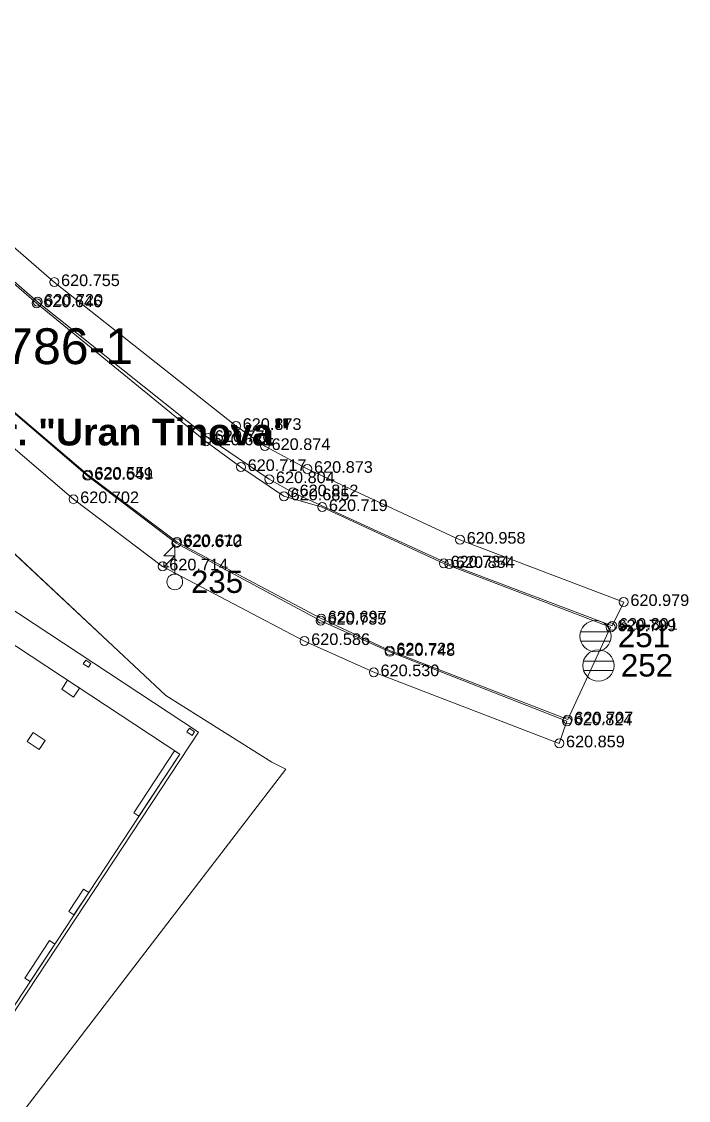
# Model space of a CAD drawing. Header units: metres. Extents: x 7511822 to 7512036, y 4692273 to 4692415.
# Drawn here: x 7511999.2 to 7512036.5, y 4692312.6 to 4692372.8 of the extents above; entities that cross this region are included whole.
import ezdxf

# ---------------------------------------------------------------- set-up
doc = ezdxf.new("R2010")
doc.units = ezdxf.units.M
doc.layers.get('0').update_dxf_attribs({"lineweight": 0})
for name, color, linetype, lineweight in [('A - Pllaka Perdhes kolollt v2', 1, 'Continuous', 0), ('A - Shtyllat_Pen_No__20', 1, 'Continuous', 0), ('Asfallt', 97, 'Continuous', 0), ('asfalt pikat', 97, 'Continuous', 0), ('emrat e rrugeve', 7, 'Continuous', 0), ('nr Parcela Fqinje', 251, 'Continuous', 0), ('parcela', 7, 'Continuous', 0), ('Parcela Baze', 7, 'Continuous', 0), ('Puset fekali', 30, 'Continuous', 0), ('shtyll elektrike', 1, 'Continuous', 0), ('Themel pllaka o3 ferizaj', 30, 'Continuous', 0), ('trotuar', 155, 'Continuous', 0), ('trotuar pikat', 155, 'Continuous', 0)]:
    doc.layers.add(name, color=color, linetype=linetype, lineweight=lineweight)
doc.styles.add('GENERATED_STYLE_1', font='arialbd.ttf')
doc.styles.get("Standard").update_dxf_attribs({"font": 'arial.ttf'})

# ---------------------------------------------------------------- blocks, each defined once
blk = doc.blocks.new('*U54', base_point=(7512002.953, 4692347.506, 620.551))
at = {"layer": 'asfalt pikat', "linetype": 'ByBlock', "lineweight": -2}
blk.add_line((7512002.953, 4692347.506, 620.551), (7512002.953, 4692347.506, 620.551), dxfattribs=at)
blk.add_circle((7512002.953, 4692347.506, 620.551), 0.25, dxfattribs=at)
at = {"layer": 'asfalt pikat', "linetype": 'ByBlock', "insert": (7512003.328, 4692347.606, 620.551), "char_height": 0.65, "attachment_point": 4}
blk.add_mtext('{\\C256;620.551}', dxfattribs=at)
blk = doc.blocks.new('*U55', base_point=(7512002.925, 4692347.45, 620.649))
at = {"layer": 'trotuar pikat', "linetype": 'ByBlock', "lineweight": -2}
blk.add_line((7512002.925, 4692347.45, 620.649), (7512002.925, 4692347.45, 620.649), dxfattribs=at)
blk.add_circle((7512002.925, 4692347.45, 620.649), 0.25, dxfattribs=at)
at = {"layer": 'trotuar pikat', "linetype": 'ByBlock', "insert": (7512003.3, 4692347.55, 620.649), "char_height": 0.65, "attachment_point": 4}
blk.add_mtext('{\\C256;620.649}', dxfattribs=at)
blk = doc.blocks.new('*U56', base_point=(7512002.147, 4692346.142, 620.702))
at = {"layer": 'trotuar pikat', "linetype": 'ByBlock', "lineweight": -2}
blk.add_line((7512002.147, 4692346.142, 620.702), (7512002.147, 4692346.142, 620.702), dxfattribs=at)
blk.add_circle((7512002.147, 4692346.142, 620.702), 0.25, dxfattribs=at)
at = {"layer": 'trotuar pikat', "linetype": 'ByBlock', "insert": (7512002.522, 4692346.242, 620.702), "char_height": 0.65, "attachment_point": 4}
blk.add_mtext('{\\C256;620.702}', dxfattribs=at)
blk = doc.blocks.new('Pole electricity_ Shtyllë Elekrike Druri - tension i lartë')
at = {"color": 1, "linetype": 'ByBlock', "lineweight": 0, "flags": 128}
for points in [[(0, 0.5), (0, 2.35), (-0.7, 1.65), (0, 1.65), (-0.7, 0.95)], [(-0.35, 0.95), (-0.7, 0.95), (-0.7, 1.3)]]:
    blk.add_lwpolyline(points, dxfattribs=at)
at = {"color": 1, "linetype": 'ByBlock', "lineweight": 0}
blk.add_circle((0, 0), 0.5, dxfattribs=at)
blk = doc.blocks.new('Shtylle_Elekrike_Druri')
at = {"color": 1, "lineweight": 0}
blk.add_blockref('Pole electricity_ Shtyllë Elekrike Druri - tension i lartë', (0, 0), dxfattribs=at)
blk = doc.blocks.new('*U57', base_point=(7512007.803, 4692341.526, 620.694))
at = {"layer": 'shtyll elektrike', "color": 0, "linetype": 'ByBlock', "lineweight": -2, "xscale": 0.8771929794928949, "yscale": 0.8771929794928949, "zscale": 0.8771929794928949}
blk.add_blockref('Shtylle_Elekrike_Druri', (7512007.803, 4692341.526, 620.694), dxfattribs=at)
at = {"layer": 'shtyll elektrike', "linetype": 'ByBlock', "insert": (7512008.704, 4692341.526, 620.694), "char_height": 1.25, "attachment_point": 4}
blk.add_mtext('235', dxfattribs=at)
blk = doc.blocks.new('*U58', base_point=(7512007.119, 4692342.389, 620.714))
at = {"layer": 'trotuar pikat', "linetype": 'ByBlock', "lineweight": -2}
blk.add_line((7512007.119, 4692342.389, 620.714), (7512007.119, 4692342.389, 620.714), dxfattribs=at)
blk.add_circle((7512007.119, 4692342.389, 620.714), 0.25, dxfattribs=at)
at = {"layer": 'trotuar pikat', "linetype": 'ByBlock', "insert": (7512007.494, 4692342.489, 620.714), "char_height": 0.65, "attachment_point": 4}
blk.add_mtext('{\\C256;620.714}', dxfattribs=at)
blk = doc.blocks.new('*U59', base_point=(7512007.882, 4692343.688, 620.67))
at = {"layer": 'trotuar pikat', "linetype": 'ByBlock', "lineweight": -2}
blk.add_line((7512007.882, 4692343.688, 620.67), (7512007.882, 4692343.688, 620.67), dxfattribs=at)
blk.add_circle((7512007.882, 4692343.688, 620.67), 0.25, dxfattribs=at)
at = {"layer": 'trotuar pikat', "linetype": 'ByBlock', "insert": (7512008.257, 4692343.788, 620.67), "char_height": 0.65, "attachment_point": 4}
blk.add_mtext('{\\C256;620.670}', dxfattribs=at)
blk = doc.blocks.new('*U60', base_point=(7512007.926, 4692343.747, 620.612))
at = {"layer": 'asfalt pikat', "linetype": 'ByBlock', "lineweight": -2}
blk.add_line((7512007.926, 4692343.747, 620.612), (7512007.926, 4692343.747, 620.612), dxfattribs=at)
blk.add_circle((7512007.926, 4692343.747, 620.612), 0.25, dxfattribs=at)
at = {"layer": 'asfalt pikat', "linetype": 'ByBlock', "insert": (7512008.301, 4692343.847, 620.612), "char_height": 0.65, "attachment_point": 4}
blk.add_mtext('{\\C256;620.612}', dxfattribs=at)
blk = doc.blocks.new('*U61', base_point=(7512015.974, 4692339.477, 620.697))
at = {"layer": 'asfalt pikat', "linetype": 'ByBlock', "lineweight": -2}
blk.add_line((7512015.974, 4692339.477, 620.697), (7512015.974, 4692339.477, 620.697), dxfattribs=at)
blk.add_circle((7512015.974, 4692339.477, 620.697), 0.25, dxfattribs=at)
at = {"layer": 'asfalt pikat', "linetype": 'ByBlock', "insert": (7512016.349, 4692339.577, 620.697), "char_height": 0.65, "attachment_point": 4}
blk.add_mtext('{\\C256;620.697}', dxfattribs=at)
blk = doc.blocks.new('*U62', base_point=(7512015.952, 4692339.36, 620.735))
at = {"layer": 'trotuar pikat', "linetype": 'ByBlock', "lineweight": -2}
blk.add_line((7512015.952, 4692339.36, 620.735), (7512015.952, 4692339.36, 620.735), dxfattribs=at)
blk.add_circle((7512015.952, 4692339.36, 620.735), 0.25, dxfattribs=at)
at = {"layer": 'trotuar pikat', "linetype": 'ByBlock', "insert": (7512016.327, 4692339.46, 620.735), "char_height": 0.65, "attachment_point": 4}
blk.add_mtext('{\\C256;620.735}', dxfattribs=at)
blk = doc.blocks.new('*U63', base_point=(7512015.043, 4692338.223, 620.586))
at = {"layer": 'trotuar pikat', "linetype": 'ByBlock', "lineweight": -2}
blk.add_line((7512015.043, 4692338.223, 620.586), (7512015.043, 4692338.223, 620.586), dxfattribs=at)
blk.add_circle((7512015.043, 4692338.223, 620.586), 0.25, dxfattribs=at)
at = {"layer": 'trotuar pikat', "linetype": 'ByBlock', "insert": (7512015.418, 4692338.323, 620.586), "char_height": 0.65, "attachment_point": 4}
blk.add_mtext('{\\C256;620.586}', dxfattribs=at)
blk = doc.blocks.new('*U64', base_point=(7512018.913, 4692336.479, 620.53))
at = {"layer": 'trotuar pikat', "linetype": 'ByBlock', "lineweight": -2}
blk.add_line((7512018.913, 4692336.479, 620.53), (7512018.913, 4692336.479, 620.53), dxfattribs=at)
blk.add_circle((7512018.913, 4692336.479, 620.53), 0.25, dxfattribs=at)
at = {"layer": 'trotuar pikat', "linetype": 'ByBlock', "insert": (7512019.288, 4692336.579, 620.53), "char_height": 0.65, "attachment_point": 4}
blk.add_mtext('{\\C256;620.530}', dxfattribs=at)
blk = doc.blocks.new('*U65', base_point=(7512019.798, 4692337.62, 620.748))
at = {"layer": 'trotuar pikat', "linetype": 'ByBlock', "lineweight": -2}
blk.add_line((7512019.798, 4692337.62, 620.748), (7512019.798, 4692337.62, 620.748), dxfattribs=at)
blk.add_circle((7512019.798, 4692337.62, 620.748), 0.25, dxfattribs=at)
at = {"layer": 'trotuar pikat', "linetype": 'ByBlock', "insert": (7512020.173, 4692337.72, 620.748), "char_height": 0.65, "attachment_point": 4}
blk.add_mtext('{\\C256;620.748}', dxfattribs=at)
blk = doc.blocks.new('*U66', base_point=(7512019.795, 4692337.693, 620.722))
at = {"layer": 'asfalt pikat', "linetype": 'ByBlock', "lineweight": -2}
blk.add_line((7512019.795, 4692337.693, 620.722), (7512019.795, 4692337.693, 620.722), dxfattribs=at)
blk.add_circle((7512019.795, 4692337.693, 620.722), 0.25, dxfattribs=at)
at = {"layer": 'asfalt pikat', "linetype": 'ByBlock', "insert": (7512020.17, 4692337.793, 620.722), "char_height": 0.65, "attachment_point": 4}
blk.add_mtext('{\\C256;620.722}', dxfattribs=at)
blk = doc.blocks.new('*U67', base_point=(7512022.821, 4692342.556, 620.734))
at = {"layer": 'asfalt pikat', "linetype": 'ByBlock', "lineweight": -2}
blk.add_line((7512022.821, 4692342.556, 620.734), (7512022.821, 4692342.556, 620.734), dxfattribs=at)
blk.add_circle((7512022.821, 4692342.556, 620.734), 0.25, dxfattribs=at)
at = {"layer": 'asfalt pikat', "linetype": 'ByBlock', "insert": (7512023.196, 4692342.656, 620.734), "char_height": 0.65, "attachment_point": 4}
blk.add_mtext('{\\C256;620.734}', dxfattribs=at)
blk = doc.blocks.new('*U68', base_point=(7512023.121, 4692342.523, 620.854))
at = {"layer": 'trotuar pikat', "linetype": 'ByBlock', "lineweight": -2}
blk.add_line((7512023.121, 4692342.523, 620.854), (7512023.121, 4692342.523, 620.854), dxfattribs=at)
blk.add_circle((7512023.121, 4692342.523, 620.854), 0.25, dxfattribs=at)
at = {"layer": 'trotuar pikat', "linetype": 'ByBlock', "insert": (7512023.496, 4692342.623, 620.854), "char_height": 0.65, "attachment_point": 4}
blk.add_mtext('{\\C256;620.854}', dxfattribs=at)
blk = doc.blocks.new('*U69', base_point=(7512023.724, 4692343.88, 620.958))
at = {"layer": 'trotuar pikat', "linetype": 'ByBlock', "lineweight": -2}
blk.add_line((7512023.724, 4692343.88, 620.958), (7512023.724, 4692343.88, 620.958), dxfattribs=at)
blk.add_circle((7512023.724, 4692343.88, 620.958), 0.25, dxfattribs=at)
at = {"layer": 'trotuar pikat', "linetype": 'ByBlock', "insert": (7512024.099, 4692343.98, 620.958), "char_height": 0.65, "attachment_point": 4}
blk.add_mtext('{\\C256;620.958}', dxfattribs=at)
blk = doc.blocks.new('*U70', base_point=(7512032.862, 4692340.402, 620.979))
at = {"layer": 'trotuar pikat', "linetype": 'ByBlock', "lineweight": -2}
blk.add_line((7512032.862, 4692340.402, 620.979), (7512032.862, 4692340.402, 620.979), dxfattribs=at)
blk.add_circle((7512032.862, 4692340.402, 620.979), 0.25, dxfattribs=at)
at = {"layer": 'trotuar pikat', "linetype": 'ByBlock', "insert": (7512033.237, 4692340.502, 620.979), "char_height": 0.65, "attachment_point": 4}
blk.add_mtext('{\\C256;620.979}', dxfattribs=at)
blk = doc.blocks.new('*U71', base_point=(7512032.228, 4692339.072, 620.891))
at = {"layer": 'trotuar pikat', "linetype": 'ByBlock', "lineweight": -2}
blk.add_line((7512032.228, 4692339.072, 620.891), (7512032.228, 4692339.072, 620.891), dxfattribs=at)
blk.add_circle((7512032.228, 4692339.072, 620.891), 0.25, dxfattribs=at)
at = {"layer": 'trotuar pikat', "linetype": 'ByBlock', "insert": (7512032.603, 4692339.172, 620.891), "char_height": 0.65, "attachment_point": 4}
blk.add_mtext('{\\C256;620.891}', dxfattribs=at)
blk = doc.blocks.new('*U72', base_point=(7512032.133, 4692338.989, 620.799))
at = {"layer": 'asfalt pikat', "linetype": 'ByBlock', "lineweight": -2}
blk.add_line((7512032.133, 4692338.989, 620.799), (7512032.133, 4692338.989, 620.799), dxfattribs=at)
blk.add_circle((7512032.133, 4692338.989, 620.799), 0.25, dxfattribs=at)
at = {"layer": 'asfalt pikat', "linetype": 'ByBlock', "insert": (7512032.508, 4692339.089, 620.799), "char_height": 0.65, "attachment_point": 4}
blk.add_mtext('{\\C256;620.799}', dxfattribs=at)
blk = doc.blocks.new('Settling Basin - PK ujrat e zeza')
at = {"color": 21, "lineweight": 0, "flags": 128}
for points in [[(-0.949, 0.274), (0.962, 0.274)], [(-0.946, -0.326), (0.961, -0.326)]]:
    blk.add_lwpolyline(points, dxfattribs=at)
at = {"color": 21, "lineweight": 0}
blk.add_circle((0, 0), 1, dxfattribs=at)
blk = doc.blocks.new('Puset_Kan_Atmosferik')
blk.add_blockref('Settling Basin - PK ujrat e zeza', (0, 0))
blk = doc.blocks.new('*U73', base_point=(7512031.287, 4692338.495, 620.78))
at = {"layer": 'Puset fekali', "color": 0, "linetype": 'ByBlock', "lineweight": -2, "xscale": 0.8749999905944285, "yscale": 0.8749999905944285, "zscale": 0.8749999905944285}
blk.add_blockref('Puset_Kan_Atmosferik', (7512031.287, 4692338.495, 620.78), dxfattribs=at)
at = {"layer": 'Puset fekali', "linetype": 'ByBlock', "insert": (7512032.537, 4692338.495, 620.78), "char_height": 1.25, "attachment_point": 4}
blk.add_mtext('251', dxfattribs=at)
blk = doc.blocks.new('*U74', base_point=(7512031.452, 4692336.857, 620.726))
at = {"layer": 'Puset fekali', "color": 0, "linetype": 'ByBlock', "lineweight": -2, "xscale": 0.8749999905944285, "yscale": 0.8749999905944285, "zscale": 0.8749999905944285}
blk.add_blockref('Puset_Kan_Atmosferik', (7512031.452, 4692336.857, 620.726), dxfattribs=at)
at = {"layer": 'Puset fekali', "linetype": 'ByBlock', "insert": (7512032.702, 4692336.857, 620.726), "char_height": 1.25, "attachment_point": 4}
blk.add_mtext('252', dxfattribs=at)
blk = doc.blocks.new('*U75', base_point=(7512029.736, 4692333.842, 620.707))
at = {"layer": 'asfalt pikat', "linetype": 'ByBlock', "lineweight": -2}
blk.add_line((7512029.736, 4692333.842, 620.707), (7512029.736, 4692333.842, 620.707), dxfattribs=at)
blk.add_circle((7512029.736, 4692333.842, 620.707), 0.25, dxfattribs=at)
at = {"layer": 'asfalt pikat', "linetype": 'ByBlock', "insert": (7512030.111, 4692333.942, 620.707), "char_height": 0.65, "attachment_point": 4}
blk.add_mtext('{\\C256;620.707}', dxfattribs=at)
blk = doc.blocks.new('*U76', base_point=(7512029.694, 4692333.746, 620.824))
at = {"layer": 'trotuar pikat', "linetype": 'ByBlock', "lineweight": -2}
blk.add_line((7512029.694, 4692333.746, 620.824), (7512029.694, 4692333.746, 620.824), dxfattribs=at)
blk.add_circle((7512029.694, 4692333.746, 620.824), 0.25, dxfattribs=at)
at = {"layer": 'trotuar pikat', "linetype": 'ByBlock', "insert": (7512030.069, 4692333.846, 620.824), "char_height": 0.65, "attachment_point": 4}
blk.add_mtext('{\\C256;620.824}', dxfattribs=at)
blk = doc.blocks.new('*U77', base_point=(7512029.266, 4692332.511, 620.859))
at = {"layer": 'trotuar pikat', "linetype": 'ByBlock', "lineweight": -2}
blk.add_line((7512029.266, 4692332.511, 620.859), (7512029.266, 4692332.511, 620.859), dxfattribs=at)
blk.add_circle((7512029.266, 4692332.511, 620.859), 0.25, dxfattribs=at)
at = {"layer": 'trotuar pikat', "linetype": 'ByBlock', "insert": (7512029.641, 4692332.611, 620.859), "char_height": 0.65, "attachment_point": 4}
blk.add_mtext('{\\C256;620.859}', dxfattribs=at)
blk = doc.blocks.new('*U78', base_point=(7512015.201, 4692347.835, 620.873))
at = {"layer": 'trotuar pikat', "linetype": 'ByBlock', "lineweight": -2}
blk.add_line((7512015.201, 4692347.835, 620.873), (7512015.201, 4692347.835, 620.873), dxfattribs=at)
blk.add_circle((7512015.201, 4692347.835, 620.873), 0.25, dxfattribs=at)
at = {"layer": 'trotuar pikat', "linetype": 'ByBlock', "insert": (7512015.576, 4692347.935, 620.873), "char_height": 0.65, "attachment_point": 4}
blk.add_mtext('{\\C256;620.873}', dxfattribs=at)
blk = doc.blocks.new('*U79', base_point=(7512014.394, 4692346.525, 620.812))
at = {"layer": 'trotuar pikat', "linetype": 'ByBlock', "lineweight": -2}
blk.add_line((7512014.394, 4692346.525, 620.812), (7512014.394, 4692346.525, 620.812), dxfattribs=at)
blk.add_circle((7512014.394, 4692346.525, 620.812), 0.25, dxfattribs=at)
at = {"layer": 'trotuar pikat', "linetype": 'ByBlock', "insert": (7512014.769, 4692346.625, 620.812), "char_height": 0.65, "attachment_point": 4}
blk.add_mtext('{\\C256;620.812}', dxfattribs=at)
blk = doc.blocks.new('*U80', base_point=(7512013.075, 4692347.258, 620.804))
at = {"layer": 'trotuar pikat', "linetype": 'ByBlock', "lineweight": -2}
blk.add_line((7512013.075, 4692347.258, 620.804), (7512013.075, 4692347.258, 620.804), dxfattribs=at)
blk.add_circle((7512013.075, 4692347.258, 620.804), 0.25, dxfattribs=at)
at = {"layer": 'trotuar pikat', "linetype": 'ByBlock', "insert": (7512013.45, 4692347.358, 620.804), "char_height": 0.65, "attachment_point": 4}
blk.add_mtext('{\\C256;620.804}', dxfattribs=at)
blk = doc.blocks.new('*U81', base_point=(7512012.83, 4692349.111, 620.874))
at = {"layer": 'trotuar pikat', "linetype": 'ByBlock', "lineweight": -2}
blk.add_line((7512012.83, 4692349.111, 620.874), (7512012.83, 4692349.111, 620.874), dxfattribs=at)
blk.add_circle((7512012.83, 4692349.111, 620.874), 0.25, dxfattribs=at)
at = {"layer": 'trotuar pikat', "linetype": 'ByBlock', "insert": (7512013.205, 4692349.211, 620.874), "char_height": 0.65, "attachment_point": 4}
blk.add_mtext('{\\C256;620.874}', dxfattribs=at)
blk = doc.blocks.new('*U82', base_point=(7512011.217, 4692350.231, 620.873))
at = {"layer": 'trotuar pikat', "linetype": 'ByBlock', "lineweight": -2}
blk.add_line((7512011.217, 4692350.231, 620.873), (7512011.217, 4692350.231, 620.873), dxfattribs=at)
blk.add_circle((7512011.217, 4692350.231, 620.873), 0.25, dxfattribs=at)
at = {"layer": 'trotuar pikat', "linetype": 'ByBlock', "insert": (7512011.592, 4692350.331, 620.873), "char_height": 0.65, "attachment_point": 4}
blk.add_mtext('{\\C256;620.873}', dxfattribs=at)
blk = doc.blocks.new('*U83', base_point=(7512009.657, 4692349.561, 620.774))
at = {"layer": 'trotuar pikat', "linetype": 'ByBlock', "lineweight": -2}
blk.add_line((7512009.657, 4692349.561, 620.774), (7512009.657, 4692349.561, 620.774), dxfattribs=at)
blk.add_circle((7512009.657, 4692349.561, 620.774), 0.25, dxfattribs=at)
at = {"layer": 'trotuar pikat', "linetype": 'ByBlock', "insert": (7512010.032, 4692349.661, 620.774), "char_height": 0.65, "attachment_point": 4}
blk.add_mtext('{\\C256;620.774}', dxfattribs=at)
blk = doc.blocks.new('*U84', base_point=(7512009.538, 4692349.372, 620.639))
at = {"layer": 'asfalt pikat', "linetype": 'ByBlock', "lineweight": -2}
blk.add_line((7512009.538, 4692349.372, 620.639), (7512009.538, 4692349.372, 620.639), dxfattribs=at)
blk.add_circle((7512009.538, 4692349.372, 620.639), 0.25, dxfattribs=at)
at = {"layer": 'asfalt pikat', "linetype": 'ByBlock', "insert": (7512009.913, 4692349.472, 620.639), "char_height": 0.65, "attachment_point": 4}
blk.add_mtext('{\\C256;620.639}', dxfattribs=at)
blk = doc.blocks.new('*U85', base_point=(7512011.493, 4692347.938, 620.717))
at = {"layer": 'asfalt pikat', "linetype": 'ByBlock', "lineweight": -2}
blk.add_line((7512011.493, 4692347.938, 620.717), (7512011.493, 4692347.938, 620.717), dxfattribs=at)
blk.add_circle((7512011.493, 4692347.938, 620.717), 0.25, dxfattribs=at)
at = {"layer": 'asfalt pikat', "linetype": 'ByBlock', "insert": (7512011.868, 4692348.038, 620.717), "char_height": 0.65, "attachment_point": 4}
blk.add_mtext('{\\C256;620.717}', dxfattribs=at)
blk = doc.blocks.new('*U86', base_point=(7512013.894, 4692346.303, 620.685))
at = {"layer": 'asfalt pikat', "linetype": 'ByBlock', "lineweight": -2}
blk.add_line((7512013.894, 4692346.303, 620.685), (7512013.894, 4692346.303, 620.685), dxfattribs=at)
blk.add_circle((7512013.894, 4692346.303, 620.685), 0.25, dxfattribs=at)
at = {"layer": 'asfalt pikat', "linetype": 'ByBlock', "insert": (7512014.269, 4692346.403, 620.685), "char_height": 0.65, "attachment_point": 4}
blk.add_mtext('{\\C256;620.685}', dxfattribs=at)
blk = doc.blocks.new('*U87', base_point=(7512016.031, 4692345.7, 620.719))
at = {"layer": 'asfalt pikat', "linetype": 'ByBlock', "lineweight": -2}
blk.add_line((7512016.031, 4692345.7, 620.719), (7512016.031, 4692345.7, 620.719), dxfattribs=at)
blk.add_circle((7512016.031, 4692345.7, 620.719), 0.25, dxfattribs=at)
at = {"layer": 'asfalt pikat', "linetype": 'ByBlock', "insert": (7512016.406, 4692345.8, 620.719), "char_height": 0.65, "attachment_point": 4}
blk.add_mtext('{\\C256;620.719}', dxfattribs=at)
blk = doc.blocks.new('*U88', base_point=(7512000.086, 4692357.084, 620.646))
at = {"layer": 'asfalt pikat', "linetype": 'ByBlock', "lineweight": -2}
blk.add_line((7512000.086, 4692357.084, 620.646), (7512000.086, 4692357.084, 620.646), dxfattribs=at)
blk.add_circle((7512000.086, 4692357.084, 620.646), 0.25, dxfattribs=at)
at = {"layer": 'asfalt pikat', "linetype": 'ByBlock', "insert": (7512000.461, 4692357.184, 620.646), "char_height": 0.65, "attachment_point": 4}
blk.add_mtext('{\\C256;620.646}', dxfattribs=at)
blk = doc.blocks.new('*U89', base_point=(7512000.141, 4692357.166, 620.72))
at = {"layer": 'trotuar pikat', "linetype": 'ByBlock', "lineweight": -2}
blk.add_line((7512000.141, 4692357.166, 620.72), (7512000.141, 4692357.166, 620.72), dxfattribs=at)
blk.add_circle((7512000.141, 4692357.166, 620.72), 0.25, dxfattribs=at)
at = {"layer": 'trotuar pikat', "linetype": 'ByBlock', "insert": (7512000.516, 4692357.266, 620.72), "char_height": 0.65, "attachment_point": 4}
blk.add_mtext('{\\C256;620.720}', dxfattribs=at)
blk = doc.blocks.new('*U90', base_point=(7512001.076, 4692358.261, 620.755))
at = {"layer": 'trotuar pikat', "linetype": 'ByBlock', "lineweight": -2}
blk.add_line((7512001.076, 4692358.261, 620.755), (7512001.076, 4692358.261, 620.755), dxfattribs=at)
blk.add_circle((7512001.076, 4692358.261, 620.755), 0.25, dxfattribs=at)
at = {"layer": 'trotuar pikat', "linetype": 'ByBlock', "insert": (7512001.451, 4692358.361, 620.755), "char_height": 0.65, "attachment_point": 4}
blk.add_mtext('{\\C256;620.755}', dxfattribs=at)

msp = doc.modelspace()

# ---------------------------------------------------------------- linework, layer by layer
at = {"layer": 'A - Pllaka Perdhes kolollt v2', "linetype": 'Continuous', "flags": 128}
msp.add_lwpolyline([(7511964.959, 4692332.413), (7511984.041, 4692347.738), (7512008.082, 4692331.91), (7511996.588, 4692314.454), (7511987.028, 4692320.748, 0.325552), (7511979.03, 4692320.37), (7511976.356, 4692318.223)], format="xyb", close=True, dxfattribs=at)
at = {"layer": 'A - Shtyllat_Pen_No__20', "color": 1, "linetype": 'Continuous', "lineweight": 0, "flags": 128}
for points in [[(7512003.122, 4692336.97), (7512002.83, 4692337.163), (7512002.692, 4692336.954), (7512002.985, 4692336.762)], [(7512002.155, 4692335.093), (7512001.487, 4692335.533), (7512001.817, 4692336.034), (7512002.485, 4692335.594)], [(7511999.562, 4692332.609), (7512000.231, 4692332.169), (7512000.56, 4692332.671), (7511999.892, 4692333.11)], [(7512008.906, 4692333.162), (7512008.614, 4692333.355), (7512008.476, 4692333.146), (7512008.769, 4692332.953)], [(7512008.081, 4692331.909), (7512005.799, 4692328.443), (7512005.507, 4692328.636), (7512007.789, 4692332.102)], [(7512002.703, 4692324.378), (7512001.878, 4692323.125), (7512002.171, 4692322.933), (7512002.996, 4692324.185)], [(7512000.806, 4692321.496), (7511999.431, 4692319.408), (7511999.724, 4692319.216), (7512001.098, 4692321.304)]]:
    msp.add_lwpolyline(points, close=True, dxfattribs=at)
at = {"layer": 'Asfallt'}
msp.add_polyline3d([(7512032.133, 4692338.989, 620.799), (7512022.821, 4692342.556, 620.734), (7512016.031, 4692345.7, 620.719), (7512013.894, 4692346.303, 620.685), (7512011.493, 4692347.938, 620.717), (7512009.538, 4692349.372, 620.639), (7512000.086, 4692357.084, 620.646), (7511983.357, 4692371.604, 620.635), (7511979.545, 4692367.785, 620.538), (7511993.109, 4692355.881, 620.486), (7512002.953, 4692347.506, 620.551), (7512007.926, 4692343.747, 620.612), (7512015.974, 4692339.477, 620.697), (7512019.795, 4692337.693, 620.722), (7512029.736, 4692333.842, 620.707), (7512032.133, 4692338.989, 620.799)], dxfattribs=at)
at = {"layer": 'parcela'}
msp.add_lwpolyline([(7512014.001, 4692331.061), (7512007.601, 4692322.736), (7511996.728, 4692308.593), (7511996.478, 4692308.808), (7511984.225, 4692318.67), (7511979.511, 4692314.209), (7511960.838, 4692336.459), (7511966.627, 4692340.808), (7511982.769, 4692353.148), (7511985.853, 4692355.253), (7512004.361, 4692337.945), (7512007.31, 4692335.187), (7512013.22, 4692331.467), (7512014.001, 4692331.061)], dxfattribs=at)
at = {"layer": 'Parcela Baze', "flags": 128}
msp.add_lwpolyline([(7511950.248, 4692331.332), (7511962.497, 4692339.88), (7511968.34, 4692344.458), (7511984.021, 4692356.967), (7511985.853, 4692355.253), (7511982.769, 4692353.148), (7511966.627, 4692340.808), (7511960.838, 4692336.459), (7511962.597, 4692334.363), (7511984.28, 4692351.78), (7511985.015, 4692352.192), (7511985.84, 4692352.337), (7511986.67, 4692352.2), (7511987.41, 4692351.797), (7511991.838, 4692348.388), (7511996.378, 4692345.129), (7511997.43, 4692344.426), (7512004.361, 4692337.945), (7512007.31, 4692335.187), (7512013.22, 4692331.467), (7512014.001, 4692331.061), (7512007.601, 4692322.736), (7511996.728, 4692308.593)], dxfattribs=at)
at = {"layer": 'Themel pllaka o3 ferizaj', "flags": 128}
msp.add_lwpolyline([(7512009.128, 4692333.136), (7511999.067, 4692317.853), (7511996.7, 4692314.26), (7511986.973, 4692320.665, 0.158744), (7511982.972, 4692321.761, 0.158634), (7511979.093, 4692320.292), (7511976.341, 4692318.082), (7511974.776, 4692320.031), (7511963.942, 4692333.519), (7511984.035, 4692349.657)], format="xyb", close=True, dxfattribs=at)
at = {"layer": 'trotuar'}
msp.add_polyline3d([(7512032.228, 4692339.072, 620.891), (7512023.121, 4692342.523, 620.854), (7512014.394, 4692346.525, 620.812), (7512013.075, 4692347.258, 620.804), (7512009.657, 4692349.561, 620.774), (7512000.141, 4692357.166, 620.72), (7511983.346, 4692371.786, 620.769), (7511984.329, 4692372.808, 620.789), (7512001.076, 4692358.261, 620.755), (7512011.217, 4692350.231, 620.873), (7512012.83, 4692349.111, 620.874), (7512015.201, 4692347.835, 620.873), (7512023.724, 4692343.88, 620.958), (7512032.862, 4692340.402, 620.979)], close=True, dxfattribs=at)
msp.add_polyline3d([(7512029.694, 4692333.746, 620.824), (7512029.266, 4692332.511, 620.859), (7512018.913, 4692336.479, 620.53), (7512015.043, 4692338.223, 620.586), (7512007.119, 4692342.389, 620.714), (7512002.147, 4692346.142, 620.702), (7511989.307, 4692357.115, 620.517), (7511984.282, 4692361.934, 620.43), (7511982.587, 4692363.023, 620.663), (7511978.442, 4692366.69, 620.705), (7511979.442, 4692367.719, 620.678), (7511983.424, 4692364.13, 620.637), (7511984.966, 4692362.746, 620.509), (7511989.669, 4692358.793, 620.577), (7512002.925, 4692347.45, 620.649), (7512007.882, 4692343.688, 620.67), (7512015.952, 4692339.36, 620.735), (7512019.798, 4692337.62, 620.748), (7512029.694, 4692333.746, 620.824)], dxfattribs=at)

# ---------------------------------------------------------------- block references
at = {"layer": 'asfalt pikat'}
for name, p in [('*U88', (7512000.086, 4692357.084, 620.646)), ('*U84', (7512009.538, 4692349.372, 620.639)), ('*U54', (7512002.953, 4692347.506, 620.551)), ('*U85', (7512011.493, 4692347.938, 620.717)), ('*U86', (7512013.894, 4692346.303, 620.685)), ('*U87', (7512016.031, 4692345.7, 620.719)), ('*U60', (7512007.926, 4692343.747, 620.612)), ('*U67', (7512022.821, 4692342.556, 620.734)), ('*U61', (7512015.974, 4692339.477, 620.697)), ('*U72', (7512032.133, 4692338.989, 620.799)), ('*U66', (7512019.795, 4692337.693, 620.722)), ('*U75', (7512029.736, 4692333.842, 620.707))]:
    msp.add_blockref(name, p, dxfattribs=at)
at = {"layer": 'Puset fekali'}
for name, p in [('*U73', (7512031.287, 4692338.495, 620.78)), ('*U74', (7512031.452, 4692336.857, 620.726))]:
    msp.add_blockref(name, p, dxfattribs=at)
at = {"layer": 'shtyll elektrike'}
msp.add_blockref('*U57', (7512007.803, 4692341.526, 620.694), dxfattribs=at)
at = {"layer": 'trotuar pikat'}
for name, p in [('*U90', (7512001.076, 4692358.261, 620.755)), ('*U89', (7512000.141, 4692357.166, 620.72)), ('*U82', (7512011.217, 4692350.231, 620.873)), ('*U83', (7512009.657, 4692349.561, 620.774)), ('*U81', (7512012.83, 4692349.111, 620.874)), ('*U78', (7512015.201, 4692347.835, 620.873)), ('*U55', (7512002.925, 4692347.45, 620.649)), ('*U80', (7512013.075, 4692347.258, 620.804)), ('*U79', (7512014.394, 4692346.525, 620.812)), ('*U56', (7512002.147, 4692346.142, 620.702)), ('*U69', (7512023.724, 4692343.88, 620.958)), ('*U59', (7512007.882, 4692343.688, 620.67)), ('*U58', (7512007.119, 4692342.389, 620.714)), ('*U68', (7512023.121, 4692342.523, 620.854)), ('*U70', (7512032.862, 4692340.402, 620.979)), ('*U62', (7512015.952, 4692339.36, 620.735)), ('*U71', (7512032.228, 4692339.072, 620.891)), ('*U63', (7512015.043, 4692338.223, 620.586)), ('*U65', (7512019.798, 4692337.62, 620.748)), ('*U64', (7512018.913, 4692336.479, 620.53)), ('*U76', (7512029.694, 4692333.746, 620.824)), ('*U77', (7512029.266, 4692332.511, 620.859))]:
    msp.add_blockref(name, p, dxfattribs=at)

# ---------------------------------------------------------------- texts
at = {"layer": 'emrat e rrugeve', "color": 0, "style": 'GENERATED_STYLE_1'}
msp.add_text('Rr. "Uran Tinova"', height=1.5, dxfattribs=at).set_placement((7511996.681, 4692349.141))
at = {"layer": 'nr Parcela Fqinje'}
msp.add_text('2786-1', height=2, dxfattribs=at).set_placement((7511996.78, 4692353.683))

doc.saveas('drawing.dxf')
